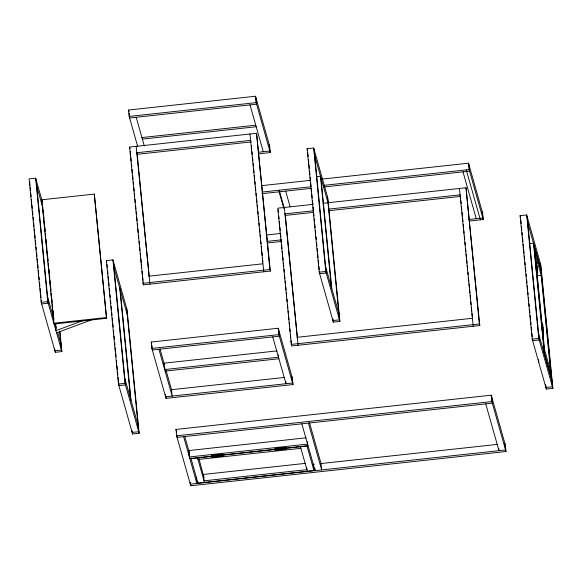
<?xml version="1.0" encoding="UTF-8"?>
<svg xmlns="http://www.w3.org/2000/svg" width="582" height="582" viewBox="0 0 582 582"><rect width="100%" height="100%" fill="white"/><g stroke="black" fill="none" stroke-linecap="round" stroke-linejoin="round"><path stroke-width="0.87" d="M211.848 457.146L211.521 455.459L222.462 454.266L222.942 456.157L211.964 457.016M216.104 455.764L216.228 456.841L216.169 456.39M281.783 448.635L281.812 448.991M286.191 448.518L285.951 447.376L275.002 448.562L285.98 447.704L286.279 449.064L286.199 448.606L275.25 449.791L275.301 450.272L286.22 448.787M217.086 456.615L217.719 456.564M535.593 261.558L536.684 261.442L536.313 261.609M536.924 263.901L536.539 263.864M536.939 270.434C536.189 270.972 536.371 270.317 537.244 270.201M536.699 272.863L537.623 272.522M537.542 270.324L537.164 270.252M543.195 329.899L542.664 329.834M543.377 329.914L542.911 329.849M220.964 454.753L221.335 454.615M280.328 448.169L280.75 448.286M284.438 447.725L284.853 447.842M284.845 449.071L285.18 449.013M536.619 263.821L536.015 264.097M536.735 270.31L536.742 270.921L536.488 270.434M543.581 334.206L542.657 324.407M536.306 268.2L536.771 268.135M536.48 268.207L537.041 268.076M221.255 456.084L221.858 456.077L218.694 456.288M276.632 448.722L276.224 448.642M542.14 327.797L542.991 327.681M543.319 332.104L543.122 331.98M57.851 323.316L55.341 324.247L55.959 330.634L81.953 320.988M56.585 332.846L91.243 319.984M536.371 261.885L535.993 261.718M536.175 266.039L536.924 266.032M536.386 266.032L536.037 266.149L536.517 266.178M536.997 266.141C535.855 265.683 536.546 267.698 536.284 266.294M541.806 323.505L542.322 323.417M542.489 323.308L541.646 323.25L542.075 323.366M541.944 325.353L542.46 325.811M542.62 325.738L542.97 325.622L542.388 325.556M542.642 329.885L542.293 330.001L542.686 330.03M542.635 332.016L543.028 331.987M542.933 331.995L542.795 332.649L542.409 329.718M543.464 332.118L542.759 332.409M543.144 334.126L542.715 334.257L543.101 334.294M216.948 455.16L217.101 455.139M536.146 261.747L537.186 272.391C538.648 272.281 535.993 272.871 536.444 271.75L535.404 261.114L536.524 261.791L536.699 263.566M536.284 261.9L536.72 261.769L536.24 261.74M536.91 268.287L537.346 268.157L536.866 268.127M537.426 272.914L537.79 272.747L537.208 272.674M542.941 327.899L542.788 327.717M543.712 334.083C542.482 334.33 543.814 334.919 543.253 334.403M543.566 334.279L543.152 334.337M276.399 448.562L276.792 448.904L276.428 448.86M280.335 448.198L280.75 448.271M284.467 447.762L284.845 447.82M280.786 449.595L281.222 449.61M537.179 272.347L536.8 272.427L536.626 270.652M542.271 325.2L542.402 325.6M542.599 325.796L542.191 325.775M276.894 450.184L276.457 450.17M137.708 146.591L129.175 116.422L128.549 110.034L255.513 96.248L269.648 146.191L270.274 152.571L258.568 153.844M129.175 116.422L256.138 102.636L270.274 152.571M141.921 137.556L255.76 125.195M142.364 139.113L256.196 126.752M129.575 147.071L256.546 133.285L270.332 271.067L143.361 284.853L129.575 147.071L130.019 148.628M258.124 152.28L269.83 151.014L269.204 144.627M42.246 201.445L35.669 178.194L29.1 178.907L41.191 302.356L55.326 352.299L61.888 351.586L59.946 331.762M307.114 148.723L313.683 148.01L327.812 197.953L339.91 321.402L333.341 322.115L319.205 272.172L307.114 148.723L307.602 150.447M106.63 318.31L94.313 194.082L41.773 199.786L53.871 323.236L106.404 317.532L106.63 318.31L54.09 324.014M316.39 176.688L320.493 176.244L331.333 286.919M261.667 185.658L310.439 180.362M322.181 179.089L468.51 163.2L482.638 213.143L483.264 219.53L469.536 221.022M262.293 192.045L311.064 186.749M323.476 185.403L469.136 169.588L483.264 219.53M261.827 193.704L311.508 188.313M324.152 186.938L469.572 171.144L468.954 164.764M313.196 204.347L277.745 208.196L291.524 345.977L479.786 325.534L466.007 187.753L327.637 202.776M323.075 203.307L328.001 202.776L314.753 155.954M313.822 210.728L284.933 213.863L285.376 215.427L313.363 212.386M328.263 209.164L460.064 194.854L460.508 196.41L328.706 210.72M266.323 235.019L280.779 233.455M266.949 241.406L281.404 239.835M468.372 219.538L482.827 217.966L482.202 211.579M267.393 242.97L281.841 241.399M106.368 260.598L112.937 259.885L127.065 309.828L139.163 433.277L132.594 433.99L118.459 384.047L106.368 260.598L106.812 262.162M520.112 215.675L526.674 214.962L540.809 264.905L552.9 388.354L546.331 389.067L532.203 339.124L520.112 215.675L520.592 217.392M148.861 276.188L262.693 263.828M142.917 283.288L269.888 269.502L270.332 271.067M529.38 243.647L533.483 243.196L544.323 353.878M41.191 302.356L47.76 301.643L61.888 351.586M319.205 272.172L325.775 271.459L339.91 321.402M536.444 271.75L536.851 271.83M535.746 261.071L536.859 272.514L537.564 272.434L536.873 265.341M537.099 275.803L541.209 275.359L550.587 371.134M151.269 342.034L278.24 328.248L292.375 378.184L293.001 384.571L166.03 398.357L151.895 348.414L151.269 342.034L151.713 343.591M151.895 348.414L278.865 334.628L293.001 384.571M297.024 337.313L472.155 318.303M291.087 344.413L479.35 323.97L479.786 325.534M276.952 350.902L164.022 363.168L164.648 369.555L278.48 357.195L278.247 354.794M543.086 334.337L542.933 335.036L541.449 322.835L542.06 323.65M542.235 324.356L541.449 322.835M165.092 371.112L278.923 358.752M542.489 333.479L543.021 334.104M118.459 384.047L125.028 383.334L139.163 433.277M532.203 339.124L538.765 338.411L552.9 388.354M171.268 389.729L284.729 377.405M176.004 429.429L491.237 395.2L505.365 445.143L505.991 451.523L190.758 485.752L176.63 435.809L176.004 429.429L176.739 432.026M176.63 435.809L491.855 401.587L505.991 451.523M306.059 437.824L188.75 450.563L189.376 456.95L307.587 444.11L307.354 441.716M211.521 455.459L222.462 454.266M189.819 458.507L213.281 455.961M215.987 455.67L218.694 455.371M220.498 455.175L277.352 449.006M280.058 448.707L282.765 448.416M285.471 448.125L308.031 445.674M190.991 458.652L222.71 455.269L222.775 455.924L211.79 456.87M222.826 455.189L307.012 446.052L313.931 470.503L197.909 483.104L190.86 458.019M211.746 456.506L222.717 455.495L222.68 455.029L222.717 455.495M212.656 456.761L214.343 456.579M217.712 456.215L221.08 455.844M276.981 449.777L278.669 449.595M282.881 449.137L286.249 448.773M213.645 456.834L216.169 456.557M277.97 449.85L280.495 449.573M283.019 449.304L285.551 449.028M197.996 459.496L300.887 448.329M305.39 463.367L203.409 474.439L204.035 480.827L306.918 469.652L306.685 467.259M312.534 464.472L314.338 464.276M320.66 463.585L497.697 444.364M543.013 331.936L543.413 331.936M543.362 334.053L542.911 334.214L541.791 322.799M536.313 264.053L536.08 263.988M536.655 265.996L537.041 265.974M537.281 272.383L537.732 272.383M543.501 334.053L542.191 323.468M542.373 323.461L541.98 323.643M543.413 334.104L543.028 334.286M211.732 456.223L211.783 456.586L211.55 455.786M527.743 222.913L540.991 269.728M534.101 246.084L541.02 270.535M534.727 252.472L541.646 276.923M535.404 261.114L535.622 261.893M536.844 271.729L536.975 272.376M544.112 348.247L551.03 372.698M544.737 354.634L551.656 379.086M538.583 333.588L551.831 380.41M466.247 169.9L480.376 219.843M463.01 171.865L476.258 218.679M473.224 326.247L459.438 188.466M485.73 403.857L498.985 450.679L498.745 448.286M325.593 266.636L338.84 313.451M285.689 191.114L290.105 206.719M279.193 190.212L284.314 208.291M279.127 191.827L283.783 208.298M250.013 104.906L263.26 151.727M298.093 345.264L284.307 207.483M309.508 422.794L321.038 463.548L321.664 469.929L308.416 423.114M263.762 271.779L249.976 133.998M301.847 423.827L315.095 470.642L314.862 468.248M272.74 336.905L285.988 383.72L285.755 381.326M300.443 446.765L307.361 471.216M275.002 448.562L275.279 449.871M136.181 117.266L144.278 145.878M128.549 110.034L128.986 111.591M149.93 284.14L136.144 146.358M198.906 458.536L204.006 477.596M197.553 457.939L204.471 482.383M159.999 348.945L164.466 364.725M166.132 370.625L171.53 389.7L172.156 396.08L158.908 349.265M184.727 436.347L189.39 452.818M183.636 436.66L196.883 483.482L196.258 477.094M114.007 267.836L127.254 314.651M124.846 378.511L138.094 425.333M36.731 186.145L42.864 207.818M47.579 296.82L53.951 319.365M55.181 323.701L56.163 327.164M57.633 332.366L60.826 343.642M541.944 323.992L542.009 324.654L541.937 324.029M541.755 324.145L541.747 324.203M542.533 332.14L542.569 332.54L542.126 328.444M542.395 332.155L542.395 332.213M222.775 455.822L222.695 455.277M286.591 449.042L286.504 448.104L286.57 448.496M281.863 449.42L281.797 448.897M214.001 456.79L214.03 456.797M536.109 266.505L536.131 266.658M535.978 266.52L535.993 266.672M536.699 271.692L536.713 271.845M536.371 270.732L536.509 270.557M541.631 324.254L541.646 324.407M283.972 448.453L284.067 449.268L283.972 448.547M277.476 449.821L277.527 450.184L277.41 449.26M274.922 449.631L274.98 450.177M222.71 455.182L222.753 455.575M220.491 455.437L220.607 456.368L220.498 455.553M214.009 456.928L213.965 456.535M211.441 456.521L211.506 457.183M279.651 449.5L279.716 449.944L279.695 449.53M275.271 449.973L275.315 450.213M535.942 262.591L535.913 262.606M218.294 455.531L218.417 456.601L218.388 456.223M540.365 263.348L552.456 386.79L545.894 387.503L545.581 384.316M542.839 330.569L543.013 332.337M535.171 254.028L535.877 261.26M535.935 261.733L537.041 272.616M537.026 273.002L544.556 349.811M535.927 263.559L536.189 266.221M533.927 244.76L536.044 266.352M536.306 269.051L541.878 325.745M542.693 333.792L544.767 355.435M546.069 386.361L546.331 389.067M527.117 216.526L539.208 339.975L532.639 340.688L532.465 338.884M526.674 214.962L538.765 338.411M538.474 359.531L538.743 362.23M520.817 219.945L521.174 223.626M521.436 226.252L521.785 229.854M522.054 232.56L522.316 235.259M522.578 237.965L522.934 241.566M523.196 244.273L523.553 247.874M523.727 249.678L524.084 253.279M524.346 255.985L524.702 259.587M524.964 262.293L525.226 264.999M525.495 267.698L525.844 271.307M526.113 274.006L526.375 276.712M526.637 279.411L526.994 283.019M527.256 285.718L527.612 289.327M527.874 292.026L528.143 294.732M528.405 297.438L528.762 301.04M529.023 303.746L529.285 306.445M529.555 309.151L529.904 312.752M530.173 315.459L530.522 319.06M530.791 321.766L531.053 324.465M531.315 327.171L531.672 330.772M531.933 333.479L532.254 336.694M504.921 443.579L505.547 449.966L190.321 484.195L190.161 482.594M491.674 396.764L492.299 403.144L177.074 437.373L176.913 435.78M468.51 163.2L469.136 169.588M491.237 395.2L491.855 401.587M466.007 187.753L479.35 323.97M460.5 196.345L460.675 198.149M460.937 200.855L461.206 203.562M461.468 206.268L461.824 209.876M462.086 212.583L462.443 216.191M462.705 218.897L462.974 221.604M463.236 224.31L463.592 227.918M463.854 230.625L464.123 233.331M464.385 236.037L464.742 239.646M465.003 242.352L465.273 245.058M465.622 248.667L465.891 251.373M466.153 254.079L466.509 257.688M466.684 259.492L467.033 263.1M467.302 265.807L467.659 269.415M467.921 272.121L468.183 274.828M468.452 277.534L468.801 281.142M469.07 283.849L469.419 287.457M469.601 289.261L469.95 292.87M470.22 295.576L470.569 299.184M470.838 301.891L471.1 304.597M471.369 307.303L471.718 310.912M471.987 313.618L472.249 316.324M327.375 196.389L339.466 319.838L332.897 320.551L332.744 318.958M320.929 177.808L331.776 288.483M333.071 319.409L333.341 322.115M314.127 149.574L326.218 273.016L319.649 273.729L319.474 271.932M313.683 148.01L325.775 271.459M307.82 152.986L308.184 156.667M308.438 159.293L308.795 162.902M308.969 164.699L309.326 168.307M309.588 171.006L309.937 174.615M310.206 177.314L310.468 180.02M310.737 182.726L311.086 186.327M311.355 189.034L311.617 191.733M311.879 194.439L312.236 198.04M312.498 200.746L312.854 204.347M313.116 207.054L313.385 209.753M313.647 212.459L314.004 216.06M314.265 218.767L314.527 221.473M314.797 224.172L315.146 227.78M315.415 230.479L315.764 234.088M316.033 236.787L316.295 239.493M316.557 242.192L316.914 245.8M317.175 248.499L317.445 251.206M317.707 253.912L318.063 257.513M318.325 260.219L318.681 263.821M318.943 266.527L319.256 269.742M313.305 464.116L313.931 470.503M285.369 215.355L297.387 338.047M278.181 209.753L278.451 212.459M278.8 216.068L279.069 218.774M279.331 221.48L279.687 225.088M279.862 226.893L280.218 230.501M280.48 233.207L280.837 236.816M281.099 239.522L281.368 242.228M281.63 244.935L281.986 248.543M282.248 251.249L282.605 254.858M282.779 256.662L283.136 260.27M283.398 262.977L283.754 266.585M284.016 269.291L284.278 271.998M284.547 274.704L284.896 278.312M285.165 281.019L285.427 283.725M285.697 286.431L286.046 290.04M286.315 292.746L286.664 296.354M286.933 299.061L287.195 301.767M287.464 304.473L287.814 308.082M288.083 310.788L288.345 313.502M288.614 316.208L288.963 319.816M289.232 322.523L289.581 326.131M289.851 328.837L290.112 331.544M290.382 334.25L290.731 337.858M291 340.565L291.262 343.271M291.931 376.627L292.557 383.007L165.586 396.793L165.353 394.4M255.956 97.805L256.582 104.193L129.611 117.979L129.146 113.192M278.683 329.805L279.309 336.192L152.339 349.978L151.873 345.191M255.513 96.248L256.138 102.636M278.24 328.248L278.865 334.628M256.546 133.285L269.888 269.502M286.388 448.933L275.446 450.126M251.388 145.478L251.744 149.087M252.006 151.793L252.275 154.499M252.537 157.205L252.894 160.814M253.155 163.52L253.425 166.226M253.687 168.933L254.043 172.541M254.305 175.247L254.661 178.856M254.923 181.562L255.192 184.268M255.454 186.975L255.811 190.583M256.073 193.289L256.342 195.996M256.604 198.702L256.96 202.31M257.222 205.017L257.579 208.625M257.841 211.331L258.11 214.038M258.372 216.744L258.728 220.352M258.99 223.059L259.252 225.765M259.521 228.471L259.878 232.08M260.139 234.793L260.401 237.5M260.758 241.108L261.02 243.814M261.289 246.521L261.638 250.129M261.82 251.933L262.169 255.542M262.438 258.248L262.788 261.856M197.749 481.503L197.909 483.104M189.194 452.127L189.426 454.52M190.445 482.558L190.758 485.752M176.448 430.986L176.601 432.586M164.699 367.126L164.932 369.519M165.87 396.764L166.03 398.357M137.119 153.328L149.13 276.014M130.281 151.335L130.637 154.943M130.899 157.649L131.256 161.258M131.517 163.964L131.787 166.67M132.049 169.377L132.405 172.985M132.667 175.691L133.023 179.3M133.285 182.006L133.554 184.712M133.816 187.419L134.173 191.027M134.435 193.733L134.704 196.44M134.966 199.146L135.322 202.754M135.584 205.461L135.941 209.069M136.203 211.775L136.472 214.482M136.734 217.188L137.09 220.796M137.352 223.503L137.621 226.209M137.883 228.915L138.24 232.524M138.501 235.23L138.763 237.936M139.12 241.545L139.382 244.251M139.651 246.957L140 250.566M140.269 253.272L140.531 255.978M140.8 258.684L141.15 262.293M141.331 264.097L141.681 267.705M142.037 271.314L142.299 274.027M142.568 276.734L142.917 280.342M143.099 282.146L143.361 284.853M126.629 308.271L138.72 431.713L132.15 432.426L131.976 430.629M120.183 289.683L131.03 400.358M119.746 288.119L130.586 398.801M132.325 431.284L132.594 433.99M113.381 261.449L125.472 384.898L118.903 385.611L118.641 382.905M112.937 259.885L125.028 383.334M107.044 264.555L107.357 267.749M107.605 270.274L107.961 273.875M108.223 276.581L108.579 280.182M108.841 282.888L109.103 285.587M109.372 288.294L109.722 291.895M109.991 294.601L110.253 297.307M110.609 300.909L110.871 303.615M111.133 306.314L111.489 309.922M111.751 312.621L112.02 315.328M112.282 318.027L112.639 321.635M112.813 323.432L113.163 327.04M113.519 330.641L113.781 333.348M114.05 336.047L114.399 339.655M114.669 342.362L114.93 345.061M115.192 347.767L115.549 351.368M115.723 353.172L116.08 356.773M116.429 360.382L116.698 363.081M116.96 365.787L117.317 369.388M117.491 371.192L117.84 374.793M118.11 377.5L118.459 381.108M94.313 194.082L106.404 317.532M59.597 331.1L61.452 350.022L54.883 350.735L54.708 348.938M55.959 326.458L56.199 328.852M43.09 209.789L43.359 212.488M43.621 215.187L43.977 218.788M44.239 221.487L44.501 224.186M44.77 226.885L45.12 230.487M45.476 234.088L45.651 235.885M46 239.486L46.269 242.185M46.531 244.884L46.88 248.485M47.149 251.184L47.411 253.883M47.673 256.582L48.03 260.183M48.379 263.777L48.561 265.581M48.91 269.182L49.172 271.881M49.441 274.58L49.79 278.174M50.059 280.873L50.321 283.579M50.67 287.173L50.94 289.872M51.289 293.474L51.463 295.27M51.82 298.872L52.082 301.571M52.351 304.27L52.7 307.871M52.962 310.57L53.231 313.269M53.58 316.87L53.755 318.667M41.999 200.564L42.173 202.369M42.348 204.173L43.323 214.081M43.497 215.886L45.083 232.102M45.265 233.906L46.233 243.814M46.407 245.619L48 261.842M48.175 263.639L49.15 273.555M49.325 275.359L50.91 291.575M51.085 293.379L52.06 303.287M52.234 305.092L53.828 321.308M55.145 350.495L55.326 352.299M36.106 179.758L48.204 303.207L41.635 303.92L41.278 300.312M35.669 178.194L47.76 301.643M29.697 182.064L30.009 185.258M30.249 187.68L30.511 190.379M30.781 193.086L31.13 196.687M31.392 199.393L31.748 202.994M31.923 204.799L32.279 208.407M32.541 211.106L32.898 214.714M33.159 217.413L33.429 220.12M33.691 222.819L34.04 226.427M34.309 229.126L34.658 232.735M34.84 234.539L35.189 238.14M35.458 240.846L35.808 244.447M36.077 247.154L36.339 249.853M36.601 252.559L36.957 256.16M37.219 258.866L37.575 262.467M37.75 264.272L38.106 267.873M38.368 270.579L38.718 274.18M38.987 276.887L39.249 279.593M39.518 282.292L39.867 285.9M40.136 288.599L40.485 292.208M40.66 294.005L41.016 297.613M279.629 449.319L279.687 449.573M277.439 449.551L277.403 449.166M216.148 456.208L216.111 455.822M213.943 456.23L214.023 456.87M223.022 454.993L223.139 456.092L223.022 454.993M212.626 455.852L213.31 455.801L212.656 455.83M212.961 457.023L213.638 456.972L212.961 457.023M216.744 455.4L217.421 455.35L216.744 455.4M220.847 454.957L221.524 454.906L220.876 454.935M280.226 448.511L280.91 448.46L280.306 448.467M284.329 448.067L285.013 448.016L284.358 448.045M284.663 449.239L285.34 449.18L284.663 449.239M250.602 140.378L136.77 152.739L137.214 154.303L251.046 141.943L250.602 140.378M537.077 272.092L537.004 271.525L537.084 272.092M542.344 328.015L542.402 328.648L542.344 328.015M542.148 328.153L542.155 328.226"/></g></svg>
